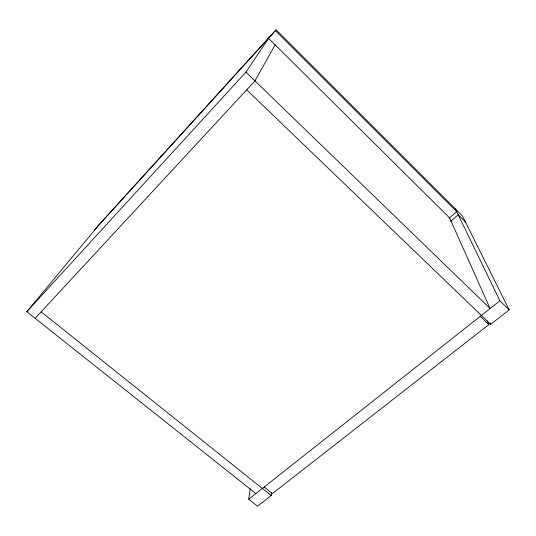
<?xml version="1.0" encoding="UTF-8"?>
<svg xmlns="http://www.w3.org/2000/svg" width="536" height="536" viewBox="0 0 536 536"><rect width="100%" height="100%" fill="white"/><g stroke="black" fill="none" stroke-linecap="round" stroke-linejoin="round"><path stroke-width="0.8" d="M250.272 488.517L248.711 499.217L257.555 506.198L271.229 495.532L271.578 492.222M275.115 44.83L254.982 80.862L35.148 318.33M276.12 29.802L94.269 230.031L276.12 29.802L462.387 215.881L509.2 309.895L490.661 324.354L246.674 89.834M245.944 72.105L268.59 38.358L449.637 217.971L490.105 308.548L245.944 72.105L26.8 311.697L255.86 493.576M26.8 311.697L99.441 224.35M449.128 218.192L456.706 211.633L275.504 30.74M450.642 221.335L458.233 214.782L465.409 221.944M248.711 499.217L499.9 300.81L455.365 208.859M487.211 320.776L488.839 324.608L272.435 493.569L264.208 486.99M41.151 311.845L271.229 495.532M480.162 316.274L488.839 324.608M499.9 300.81L509.2 309.895M489.998 322.819L490.661 324.354"/></g></svg>
